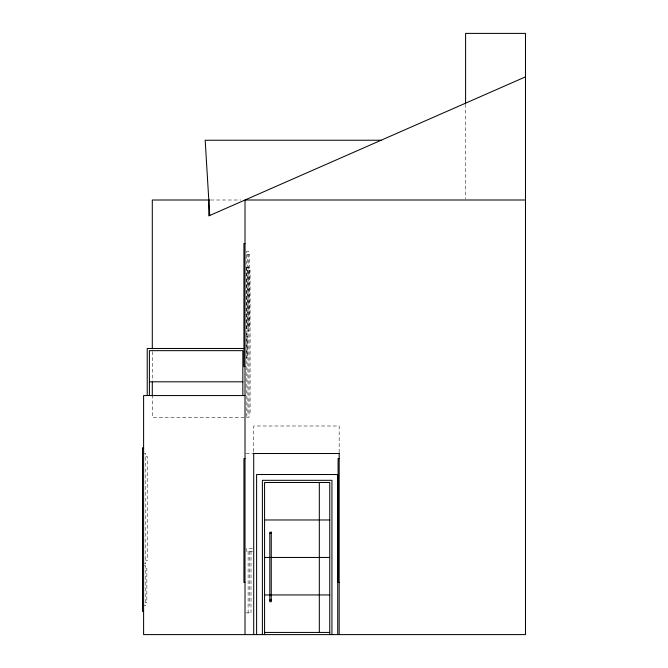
<?xml version="1.0" encoding="UTF-8"?>
<svg xmlns="http://www.w3.org/2000/svg" width="668" height="668" viewBox="0 0 668 668"><rect width="100%" height="100%" fill="white"/><g stroke="black" fill="none" stroke-linecap="round" stroke-linejoin="round"><path stroke-width="0.5" stroke-dasharray="3.34 2.5" d="M210.637 199.999L240.847 199.999M246.467 254.324L247.552 254.324L247.552 328.205L246.467 328.205M248.638 254.324L249.723 254.324L249.723 328.205L248.638 328.205M246.008 267.359L248.997 267.359L248.997 417.3L152.296 417.3L152.296 395.565M246.826 270.256L247.911 270.256L247.911 414.402L246.826 414.402M248.997 270.256L250.082 270.256L250.082 414.402L248.997 414.402M246.467 336.171L247.552 336.171L247.552 355.727L246.467 355.727M143.603 453.514L145.783 453.514L145.783 563.617L144.33 563.617M245.983 453.514L253.706 453.514M145.783 456.411L147.227 456.411L147.227 560.719L145.783 560.719M252.454 548.403L246.659 548.403L246.659 551.3L252.454 551.3M144.33 565.788L145.783 565.788L145.783 605.625L143.603 605.625M145.783 568.685L146.868 568.685L146.868 602.728L145.783 602.728M245.983 612.873L251.778 612.873M465.588 104.191L465.588 198.955M339.177 452.495L339.177 425.992L253.706 425.992L253.706 452.495M251.009 551.3L251.009 612.873M249.556 551.3L249.556 605.625M248.112 551.3L248.112 612.873M246.826 267.359L246.826 417.3M246.467 333.274L246.467 358.624M152.296 351.56L152.296 381.236M248.638 251.427L246.467 251.427L246.467 331.103L248.638 331.103L248.638 251.427"/><path stroke-width="1" d="M525.482 76.862L208.8 215.898L208.8 199.999M381.119 140.238L205.176 140.238L209.735 215.488M209.593 199.999L152.296 199.999L152.296 348.754M525.482 199.999L245.014 199.999L245.014 634.6M245.014 243.461L243.929 243.461L243.929 366.598L245.014 366.598M243.979 348.487L147.227 348.487L147.227 395.565M149.398 381.804L242.843 381.804M245.014 395.565L143.603 395.565L143.603 634.6L525.482 634.6L525.482 33.4L465.588 33.4L465.588 103.156M143.603 447.719L142.518 447.719L142.518 611.42L143.603 611.42M253.706 453.514L339.177 453.514M245.014 458.582L243.929 458.582L243.929 582.446L245.014 582.446M339.177 458.582L338.091 458.582L338.091 582.446L339.177 582.446M264.57 519.971L329.758 519.971M269.814 533.44L271.266 533.44M264.57 557.454L329.758 557.454M264.57 594.946L329.758 594.946M269.814 600.073L271.266 600.073M264.57 632.429L329.758 632.429M339.177 453.113L339.177 634.6M337.732 634.6L337.732 474.522L256.604 474.522L256.604 634.6M331.938 634.6L331.938 480.317L262.399 480.317L262.399 634.6M329.758 634.6L329.758 482.488L264.57 482.488L264.57 634.6M319.321 482.488L319.321 632.429M253.706 453.113L253.706 634.6M242.843 395.565L242.843 350.658L149.398 350.658L149.398 395.565M152.296 382.263L152.296 395.565M271.266 532.221L269.814 532.221L269.814 601.759L271.266 601.759L271.266 532.221"/></g></svg>
